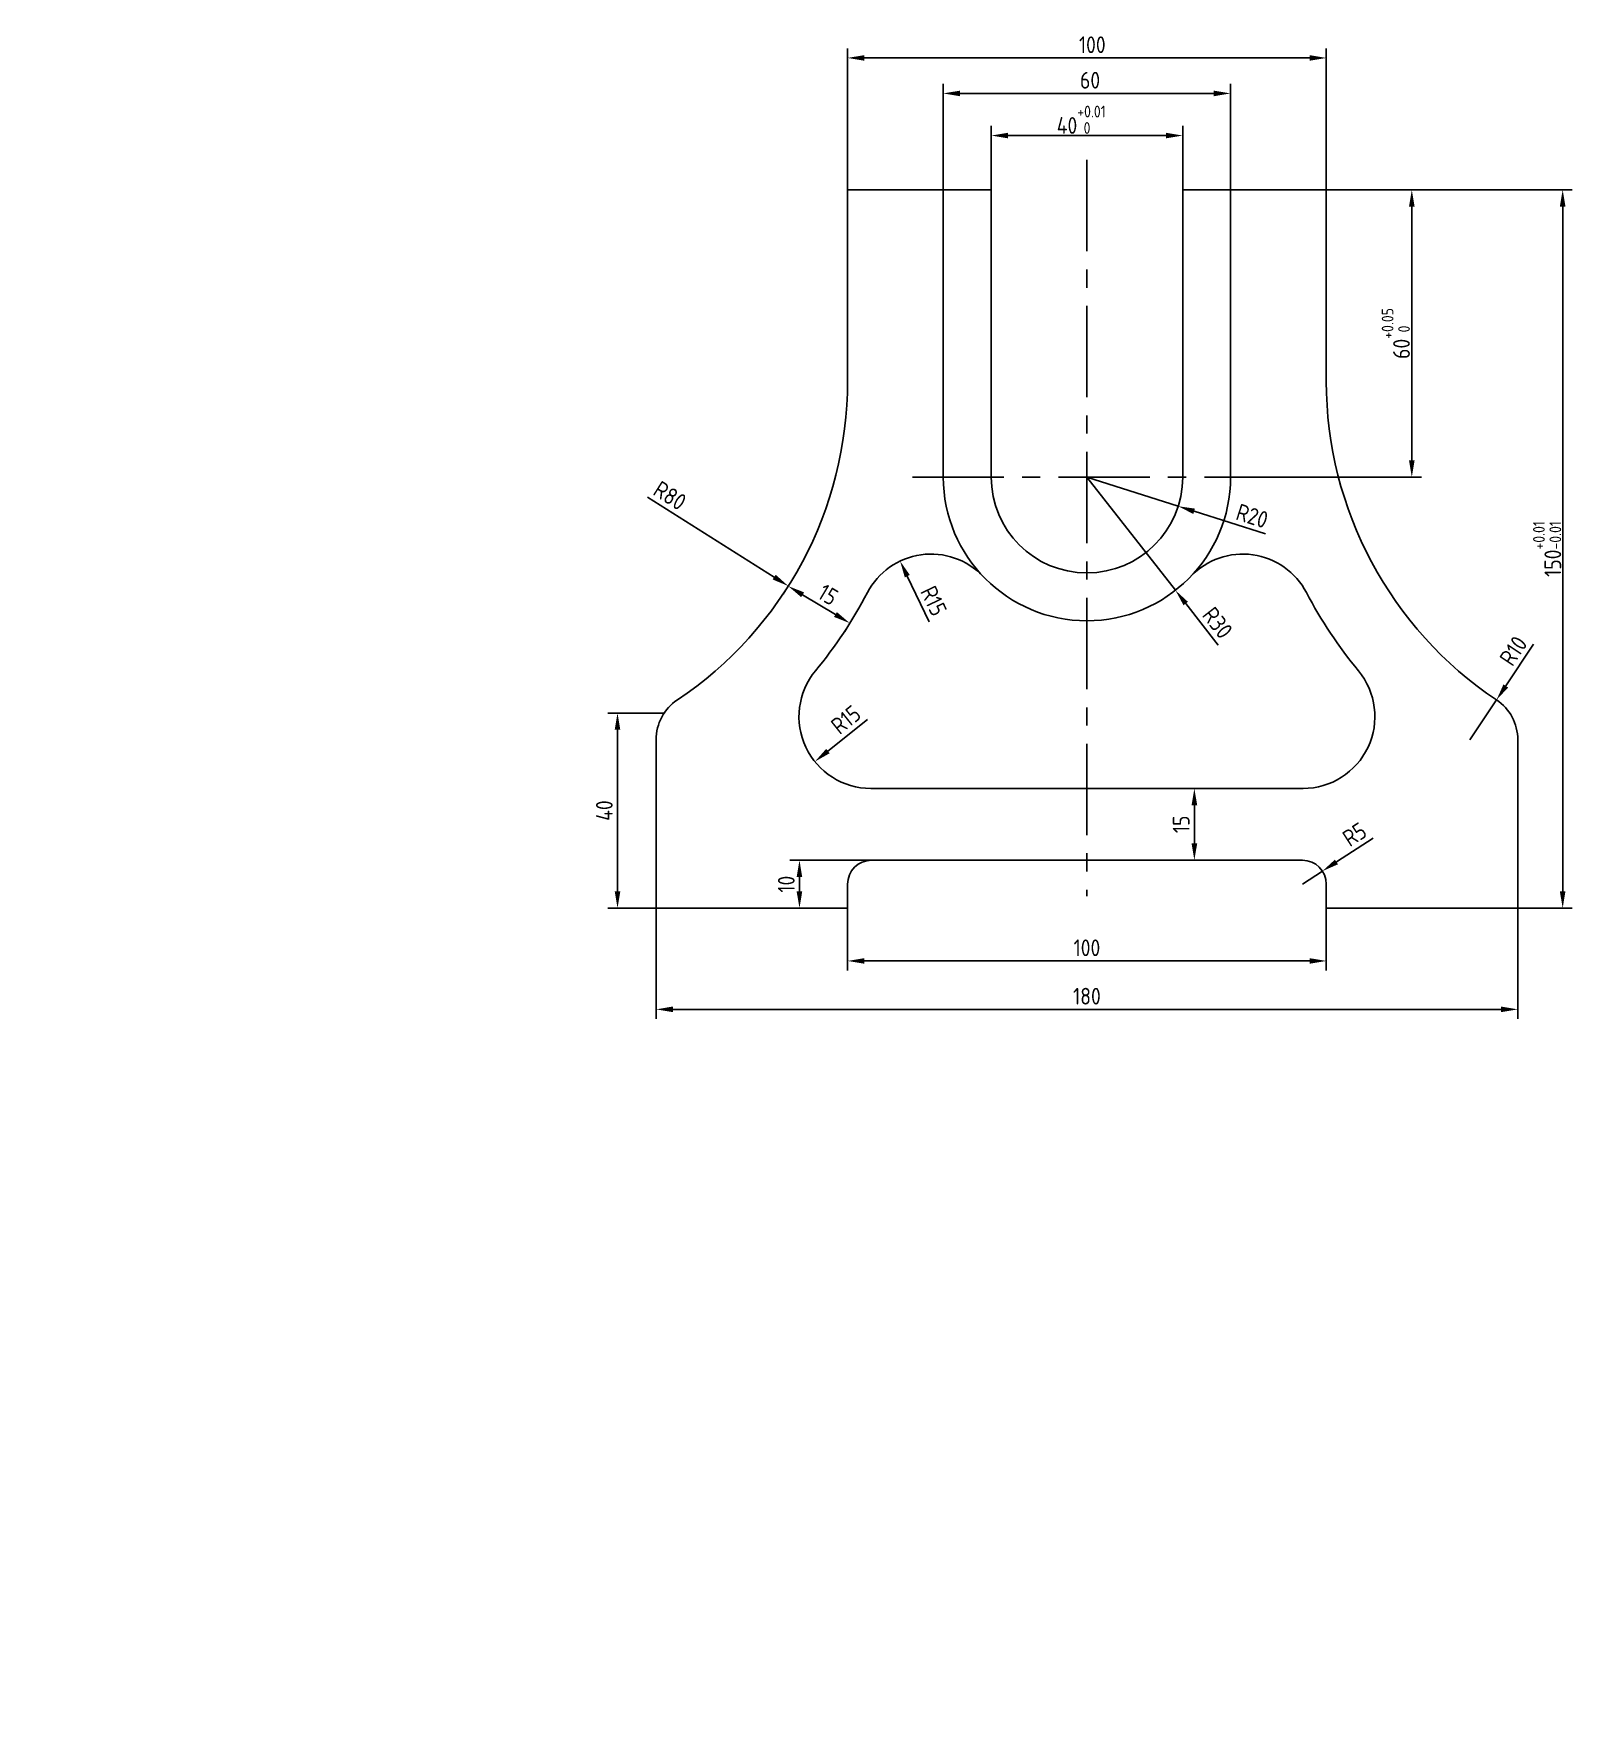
# Model space of a CAD drawing. Header units: millimetres. Extents: x -80 to 241, y -80 to 273.
import ezdxf

# ---------------------------------------------------------------- set-up
doc = ezdxf.new("R2010")
doc.units = ezdxf.units.MM
doc.header["$LTSCALE"] = 0.6
doc.linetypes.add('CENTER', pattern=[50.8, 31.75, -6.35, 6.35, -6.35])
for name, color, linetype in [('点画线', 1, 'CENTER'), ('粗实线', 7, 'Continuous'), ('细实线', 5, 'Continuous')]:
    doc.layers.add(name, color=color, linetype=linetype)
doc.styles.add('工程字35', font='gbenor.shx', dxfattribs={"height": 3.5, "bigfont": 'gbcbig.shx'})
doc.dimstyles.new('尺寸35', dxfattribs={"dimtxt": 3.5, "dimasz": 3.5, "dimexe": 2, "dimexo": 0, "dimgap": 1, "dimtad": 1, "dimdec": 0, "dimdsep": 46, "dimtxsty": '工程字35', "dimcen": 3.5, "dimaunit": 1, "dimadec": 0, "dimazin": 0, "dimtfac": 1, "dimtdec": 0, "dimtmove": 0, "dimatfit": 3, "dimfxl": 1, "dimarcsym": 0})

# ---------------------------------------------------------------- blocks, each defined once
blk = doc.blocks.new('*D0')
at = {"layer": 'Defpoints', "color": 0}
for p in [(160, 251.33), (120, 240), (160, 240)]:
    blk.add_point(p, dxfattribs=at)
at = {"layer": '细实线', "color": 0, "lineweight": -2}
for p, q in [((120, 240), (120, 253.33)), ((123.5, 251.33), (156.5, 251.33)), ((160, 240), (160, 253.33))]:
    blk.add_line(p, q, dxfattribs=at)
at = {"layer": '细实线', "color": 0}
for points in [[(123.5, 251.91), (123.5, 250.75), (120, 251.33)], [(156.5, 251.91), (156.5, 250.75), (160, 251.33)]]:
    blk.add_solid(points, dxfattribs=at)
at = {"layer": '细实线', "color": 0, "insert": (138.81, 254.63), "char_height": 3.5, "attachment_point": 5, "style": '工程字35'}
blk.add_mtext('40{\\H0.7x;\\S+0.01^  0;}', dxfattribs=at)
blk = doc.blocks.new('*D1')
at = {"layer": 'Defpoints', "color": 0}
for p in [(170, 260.13), (110, 240), (170, 240)]:
    blk.add_point(p, dxfattribs=at)
at = {"layer": '细实线', "color": 0, "lineweight": -2}
for p, q in [((110, 240), (110, 262.13)), ((170, 240), (170, 262.13)), ((113.5, 260.13), (166.5, 260.13))]:
    blk.add_line(p, q, dxfattribs=at)
at = {"layer": '细实线', "color": 0}
for points in [[(113.5, 260.71), (113.5, 259.54), (110, 260.13)], [(166.5, 260.71), (166.5, 259.54), (170, 260.13)]]:
    blk.add_solid(points, dxfattribs=at)
at = {"layer": '细实线', "color": 0, "insert": (140.66, 262.88), "char_height": 3.5, "attachment_point": 5, "style": '工程字35'}
blk.add_mtext('60', dxfattribs=at)
blk = doc.blocks.new('*D2')
at = {"layer": 'Defpoints', "color": 0}
for p in [(190, 267.54), (90, 240), (190, 240)]:
    blk.add_point(p, dxfattribs=at)
at = {"layer": '细实线', "color": 0, "lineweight": -2}
for p, q in [((90, 240), (90, 269.54)), ((190, 240), (190, 269.54)), ((93.5, 267.54), (186.5, 267.54))]:
    blk.add_line(p, q, dxfattribs=at)
at = {"layer": '细实线', "color": 0}
for points in [[(93.5, 268.12), (93.5, 266.95), (90, 267.54)], [(186.5, 268.12), (186.5, 266.95), (190, 267.54)]]:
    blk.add_solid(points, dxfattribs=at)
at = {"layer": '细实线', "color": 0, "insert": (141.12, 270.29), "char_height": 3.5, "attachment_point": 5, "style": '工程字35'}
blk.add_mtext('100', dxfattribs=at)
blk = doc.blocks.new('*D3')
at = {"layer": 'Defpoints', "color": 0}
for p in [(90, 90), (190, 90), (190, 78.97)]:
    blk.add_point(p, dxfattribs=at)
at = {"layer": '细实线', "color": 0, "lineweight": -2}
for p, q in [((90, 90), (90, 76.97)), ((190, 90), (190, 76.97)), ((93.5, 78.97), (186.5, 78.97))]:
    blk.add_line(p, q, dxfattribs=at)
at = {"layer": '细实线', "color": 0}
for points in [[(93.5, 79.55), (93.5, 78.39), (90, 78.97)], [(186.5, 79.55), (186.5, 78.39), (190, 78.97)]]:
    blk.add_solid(points, dxfattribs=at)
at = {"layer": '细实线', "color": 0, "insert": (140, 81.72), "char_height": 3.5, "attachment_point": 5, "style": '工程字35'}
blk.add_mtext('100', dxfattribs=at)
blk = doc.blocks.new('*D4')
at = {"layer": 'Defpoints', "color": 0}
for p in [(50, 90), (230, 90), (230, 68.86)]:
    blk.add_point(p, dxfattribs=at)
at = {"layer": '细实线', "color": 0, "lineweight": -2}
for p, q in [((50, 90), (50, 66.86)), ((230, 90), (230, 66.86)), ((53.5, 68.86), (226.5, 68.86))]:
    blk.add_line(p, q, dxfattribs=at)
at = {"layer": '细实线', "color": 0}
for points in [[(53.5, 69.45), (53.5, 68.28), (50, 68.86)], [(226.5, 69.45), (226.5, 68.28), (230, 68.86)]]:
    blk.add_solid(points, dxfattribs=at)
at = {"layer": '细实线', "color": 0, "insert": (140, 71.61), "char_height": 3.5, "attachment_point": 5, "style": '工程字35'}
blk.add_mtext('180', dxfattribs=at)
blk = doc.blocks.new('*D5')
at = {"layer": 'Defpoints', "color": 0}
for p in [(190, 240), (170, 180), (207.86, 180)]:
    blk.add_point(p, dxfattribs=at)
at = {"layer": '细实线', "color": 0, "lineweight": -2}
for p, q in [((190, 240), (209.86, 240)), ((207.86, 236.5), (207.86, 183.5)), ((170, 180), (209.86, 180))]:
    blk.add_line(p, q, dxfattribs=at)
at = {"layer": '细实线', "color": 0}
for points in [[(207.28, 236.5), (208.45, 236.5), (207.86, 240)], [(207.28, 183.5), (208.45, 183.5), (207.86, 180)]]:
    blk.add_solid(points, dxfattribs=at)
at = {"layer": '细实线', "color": 0, "insert": (204.52, 210), "char_height": 3.5, "attachment_point": 5, "rotation": 90, "style": '工程字35'}
blk.add_mtext('60{\\H0.7x;\\S+0.05^  0;}', dxfattribs=at)
blk = doc.blocks.new('*D6')
at = {"layer": 'Defpoints', "color": 0}
for p in [(190, 240), (230, 90), (239.38, 90)]:
    blk.add_point(p, dxfattribs=at)
at = {"layer": '细实线', "color": 0, "lineweight": -2}
for p, q in [((190, 240), (241.38, 240)), ((239.38, 236.5), (239.38, 93.5)), ((230, 90), (241.38, 90))]:
    blk.add_line(p, q, dxfattribs=at)
at = {"layer": '细实线', "color": 0}
for points in [[(238.79, 236.5), (239.96, 236.5), (239.38, 240)], [(238.79, 93.5), (239.96, 93.5), (239.38, 90)]]:
    blk.add_solid(points, dxfattribs=at)
at = {"layer": '细实线', "color": 0, "insert": (236.13, 165), "char_height": 3.5, "attachment_point": 5, "rotation": 90, "style": '工程字35'}
blk.add_mtext('150{\\H0.7x;\\S+0.01^ -0.01;}', dxfattribs=at)
blk = doc.blocks.new('*D7')
at = {"layer": 'Defpoints', "color": 0}
for p in [(41.94, 130.74), (51.7, 130.74), (50, 90)]:
    blk.add_point(p, dxfattribs=at)
at = {"layer": '细实线', "color": 0, "lineweight": -2}
for p, q in [((51.7, 130.74), (39.94, 130.74)), ((41.94, 93.5), (41.94, 127.24)), ((50, 90), (39.94, 90))]:
    blk.add_line(p, q, dxfattribs=at)
at = {"layer": '细实线', "color": 0}
for points in [[(41.36, 127.24), (42.53, 127.24), (41.94, 130.74)], [(41.36, 93.5), (42.53, 93.5), (41.94, 90)]]:
    blk.add_solid(points, dxfattribs=at)
at = {"layer": '细实线', "color": 0, "insert": (39.19, 110.37), "char_height": 3.5, "attachment_point": 5, "rotation": 90, "style": '工程字35'}
blk.add_mtext('40', dxfattribs=at)
blk = doc.blocks.new('*D8')
at = {"layer": 'Defpoints', "color": 0}
for p in [(140, 180), (159.06, 173.93)]:
    blk.add_point(p, dxfattribs=at)
at = {"layer": '细实线', "color": 0, "lineweight": -2}
for p, q in [((140, 180), (159.06, 173.93)), ((177.28, 168.13), (162.39, 172.87))]:
    blk.add_line(p, q, dxfattribs=at)
at = {"layer": '细实线', "color": 0}
blk.add_solid([(162.57, 173.42), (162.21, 172.31), (159.06, 173.93)], dxfattribs=at)
at = {"layer": '细实线', "color": 0, "insert": (174.52, 171.89), "char_height": 3.5, "attachment_point": 5, "rotation": 342.3335, "style": '工程字35'}
blk.add_mtext('R20', dxfattribs=at)
blk = doc.blocks.new('*D9')
at = {"layer": 'Defpoints', "color": 0}
for p in [(140, 180), (158.48, 156.37)]:
    blk.add_point(p, dxfattribs=at)
at = {"layer": '细实线', "color": 0, "lineweight": -2}
for p, q in [((140, 180), (158.48, 156.37)), ((167.44, 144.91), (160.64, 153.61))]:
    blk.add_line(p, q, dxfattribs=at)
at = {"layer": '细实线', "color": 0}
blk.add_solid([(161.09, 153.97), (160.18, 153.25), (158.48, 156.37)], dxfattribs=at)
at = {"layer": '细实线', "color": 0, "insert": (167.28, 149.58), "char_height": 3.5, "attachment_point": 5, "rotation": 308.0225, "style": '工程字35'}
blk.add_mtext('R30', dxfattribs=at)
blk = doc.blocks.new('*D10')
at = {"layer": 'Defpoints', "color": 0}
for p in [(10, 200), (77.62, 157.26)]:
    blk.add_point(p, dxfattribs=at)
at = {"layer": '细实线', "color": 0, "lineweight": -2}
blk.add_line((48.23, 175.84), (74.67, 159.13), dxfattribs=at)
at = {"layer": '细实线', "color": 0}
blk.add_solid([(74.98, 159.62), (74.35, 158.63), (77.62, 157.26)], dxfattribs=at)
at = {"layer": '细实线', "color": 0, "insert": (52.89, 176.14), "char_height": 3.5, "attachment_point": 5, "rotation": 327.7042, "style": '工程字35'}
blk.add_mtext('R80', dxfattribs=at)
blk = doc.blocks.new('*D11')
at = {"layer": 'Defpoints', "color": 0}
for p in [(189.19, 97.73), (185, 95)]:
    blk.add_point(p, dxfattribs=at)
at = {"layer": '细实线', "color": 0, "lineweight": -2}
for p, q in [((199.76, 104.62), (192.12, 99.64)), ((185, 95), (189.19, 97.73))]:
    blk.add_line(p, q, dxfattribs=at)
at = {"layer": '细实线', "color": 0}
blk.add_solid([(191.8, 100.13), (192.44, 99.15), (189.19, 97.73)], dxfattribs=at)
at = {"layer": '细实线', "color": 0, "insert": (195.91, 105.39), "char_height": 3.5, "attachment_point": 5, "rotation": 33.0902, "style": '工程字35'}
blk.add_mtext('R5', dxfattribs=at)
blk = doc.blocks.new('*D12')
at = {"layer": 'Defpoints', "color": 0}
for p in [(225.56, 133.48), (220, 125.17)]:
    blk.add_point(p, dxfattribs=at)
at = {"layer": '细实线', "color": 0, "lineweight": -2}
for p, q in [((233.31, 145.09), (227.5, 136.39)), ((220, 125.17), (225.56, 133.48))]:
    blk.add_line(p, q, dxfattribs=at)
at = {"layer": '细实线', "color": 0}
blk.add_solid([(227.01, 136.72), (227.99, 136.07), (225.56, 133.48)], dxfattribs=at)
at = {"layer": '细实线', "color": 0, "insert": (229.09, 143.72), "char_height": 3.5, "attachment_point": 5, "rotation": 56.251, "style": '工程字35'}
blk.add_mtext('R10', dxfattribs=at)
blk = doc.blocks.new('*D13')
at = {"layer": 'Defpoints', "color": 0}
for p in [(140, 115), (140, 100), (162.44, 100)]:
    blk.add_point(p, dxfattribs=at)
at = {"layer": '细实线', "color": 0, "lineweight": -2}
for p, q in [((140, 115), (164.44, 115)), ((162.44, 111.5), (162.44, 103.5)), ((140, 100), (164.44, 100))]:
    blk.add_line(p, q, dxfattribs=at)
at = {"layer": '细实线', "color": 0}
for points in [[(161.86, 111.5), (163.03, 111.5), (162.44, 115)], [(161.86, 103.5), (163.03, 103.5), (162.44, 100)]]:
    blk.add_solid(points, dxfattribs=at)
at = {"layer": '细实线', "color": 0, "insert": (159.69, 107.5), "char_height": 3.5, "attachment_point": 5, "rotation": 90, "style": '工程字35'}
blk.add_mtext('15', dxfattribs=at)
blk = doc.blocks.new('*D14')
at = {"layer": 'Defpoints', "color": 0}
for p in [(79.95, 100), (95, 100), (89.38, 90)]:
    blk.add_point(p, dxfattribs=at)
at = {"layer": '细实线', "color": 0, "lineweight": -2}
for p, q in [((95, 100), (77.95, 100)), ((79.95, 93.5), (79.95, 96.5)), ((89.38, 90), (77.95, 90))]:
    blk.add_line(p, q, dxfattribs=at)
at = {"layer": '细实线', "color": 0}
for points in [[(79.36, 96.5), (80.53, 96.5), (79.95, 100)], [(79.36, 93.5), (80.53, 93.5), (79.95, 90)]]:
    blk.add_solid(points, dxfattribs=at)
at = {"layer": '细实线', "color": 0, "insert": (77.2, 95), "char_height": 3.5, "attachment_point": 5, "rotation": 90, "style": '工程字35'}
blk.add_mtext('10', dxfattribs=at)
blk = doc.blocks.new('*D15')
at = {"layer": 'Defpoints', "color": 0}
for p in [(94.85, 130), (83.17, 120.6)]:
    blk.add_point(p, dxfattribs=at)
at = {"layer": '细实线', "color": 0, "lineweight": -2}
blk.add_line((94.14, 129.42), (85.89, 122.79), dxfattribs=at)
at = {"layer": '细实线', "color": 0}
blk.add_solid([(85.53, 123.25), (86.26, 122.34), (83.17, 120.6)], dxfattribs=at)
at = {"layer": '细实线', "color": 0, "insert": (89.65, 129.35), "char_height": 3.5, "attachment_point": 5, "rotation": 38.8224, "style": '工程字35'}
blk.add_mtext('R15', dxfattribs=at)
blk = doc.blocks.new('*D16')
at = {"layer": 'Defpoints', "color": 0}
for p in [(77.62, 157.26), (90.47, 149.51), (90.48, 149.52)]:
    blk.add_point(p, dxfattribs=at)
at = {"layer": '细实线', "color": 0, "lineweight": -2}
for p, q in [((77.62, 157.26), (76.58, 155.53)), ((80.61, 155.44), (87.47, 151.31)), ((90.48, 149.52), (89.44, 147.79))]:
    blk.add_line(p, q, dxfattribs=at)
at = {"layer": '细实线', "color": 0}
for points in [[(80.91, 155.94), (80.31, 154.94), (77.61, 157.24)], [(87.77, 151.81), (87.17, 150.81), (90.47, 149.51)]]:
    blk.add_solid(points, dxfattribs=at)
at = {"layer": '细实线', "color": 0, "insert": (85.93, 155.45), "char_height": 3.5, "attachment_point": 5, "rotation": 328.9738, "style": '工程字35'}
blk.add_mtext('15', dxfattribs=at)
blk = doc.blocks.new('*D17')
at = {"layer": 'Defpoints', "color": 0}
for p in [(100.97, 162.48), (107.43, 148.94)]:
    blk.add_point(p, dxfattribs=at)
at = {"layer": '细实线', "color": 0, "lineweight": -2}
blk.add_line((107.04, 149.78), (102.48, 159.32), dxfattribs=at)
at = {"layer": '细实线', "color": 0}
blk.add_solid([(103, 159.57), (101.95, 159.07), (100.97, 162.48)], dxfattribs=at)
at = {"layer": '细实线', "color": 0, "insert": (107.99, 154.15), "char_height": 3.5, "attachment_point": 5, "rotation": 295.535, "style": '工程字35'}
blk.add_mtext('R15', dxfattribs=at)

msp = doc.modelspace()

# ---------------------------------------------------------------- linework, layer by layer
for p, q in [((95.48, 115), (166.37, 115)), ((95.62, 100), (166.37, 100)), ((89.38, 90), (69.07, 90))]:
    msp.add_line(p, q)
msp.add_arc((0, 0), 80, 0, 0)
at = {"layer": '点画线'}
for p, q in [((140, 246.23), (140, 92.48)), ((103.58, 180), (176.8, 180))]:
    msp.add_line(p, q, dxfattribs=at)
at = {"layer": '粗实线'}
for p, q in [((90, 240), (120, 240)), ((90, 240), (90, 200)), ((110, 180), (110, 240)), ((120, 180), (120, 240)), ((160, 180), (160, 240)), ((160, 240), (190, 240)), ((170, 180), (170, 240)), ((190, 240), (190, 200)), ((50, 90), (50, 125.17)), ((230, 90), (230, 125.17)), ((94.85, 115), (185.15, 115)), ((95, 100), (185, 100)), ((90, 90), (90, 95)), ((190, 90), (190, 95)), ((90, 90), (50, 90)), ((190, 90), (230, 90))]:
    msp.add_line(p, q, dxfattribs=at)
for centre, radius, start, end in [((10, 200), 80, 303.749, 0), ((270, 200), 80, 180, 236.251), ((140, 180), 30, 180, 0), ((140, 180), 20, 180, 0), ((107.43, 148.94), 15, 43.6397, 152.3454), ((172.57, 148.94), 15, 27.6546, 136.3603), ((10, 200), 95, 320.4788, 332.3454), ((270, 200), 95, 207.6546, 219.5212), ((94.85, 130), 15, 140.4788, 270), ((185.15, 130), 15, 270, 39.5212), ((60, 125.17), 10, 123.749, 180), ((220, 125.17), 10, 0, 56.251), ((95, 95), 5, 90, 180), ((185, 95), 5, 0, 90)]:
    msp.add_arc(centre, radius, start, end, dxfattribs=at)

# ---------------------------------------------------------------- dimensions: what is measured, and where the dimension line sits
at = {"layer": '细实线'}
for base, p1, p2, picture, middle in [((190, 267.54), (90, 240), (190, 240), '*D2', (141.12, 267.54)), ((170, 260.13), (110, 240), (170, 240), '*D1', (140.66, 260.13)), ((230, 68.86), (50, 90), (230, 90), '*D4', (140, 68.86)), ((190, 78.97), (90, 90), (190, 90), '*D3', (140, 78.97))]:
    dim = msp.add_linear_dim(base=base, p1=p1, p2=p2, dimstyle='尺寸35', dxfattribs=at)
    dim.commit()
    dim.dimension.update_dxf_attribs({"geometry": picture, "text_midpoint": middle, "dimtype": 160})
dim = msp.add_linear_dim(base=(160, 251.33), p1=(120, 240), p2=(160, 240), text='<>{\\H0.7x;\\S+0.01^  0;}', dimstyle='尺寸35', dxfattribs=at)
dim.commit()
dim.dimension.update_dxf_attribs({"geometry": '*D0', "text_midpoint": (138.81, 251.33), "dimtype": 160})
for base, p1, p2, text, picture, middle in [((207.86, 180), (190, 240), (170, 180), '60{\\H0.7x;\\S+0.05^  0;}', '*D5', (207.86, 210)), ((239.38, 90), (190, 240), (230, 90), '<>{\\H0.7x;\\S+0.01^ -0.01;}', '*D6', (239.38, 165)), ((41.94, 130.74), (50, 90), (51.7, 130.74), '40', '*D7', (41.94, 110.37))]:
    dim = msp.add_linear_dim(base=base, p1=p1, p2=p2, angle=90, text=text, dimstyle='尺寸35', dxfattribs=at)
    dim.commit()
    dim.dimension.update_dxf_attribs({"geometry": picture, "text_midpoint": middle, "dimtype": 160})
for center, mpoint, picture, middle in [((10, 200), (77.62, 157.26), '*D10', (51.42, 173.82)), ((140, 180), (159.06, 173.93), '*D8', (173.69, 169.27)), ((107.43, 148.94), (100.97, 162.48), '*D17', (105.51, 152.97)), ((94.85, 130), (83.17, 120.6), '*D15', (91.38, 127.2))]:
    dim = msp.add_radius_dim(center=center, mpoint=mpoint, dimstyle='尺寸35', dxfattribs=at)
    dim.commit()
    dim.dimension.update_dxf_attribs({"geometry": picture, "text_midpoint": middle, "dimtype": 164})
for center, mpoint, picture, middle in [((140, 180), (158.48, 156.37), '*D9', (167.28, 149.58)), ((220, 125.17), (225.56, 133.48), '*D12', (229.09, 143.72)), ((185, 95), (189.19, 97.73), '*D11', (195.91, 105.39))]:
    dim = msp.add_radius_dim(center=center, mpoint=mpoint, dimstyle='尺寸35', dxfattribs=at)
    dim.commit()
    dim.dimension.update_dxf_attribs({"geometry": picture, "text_midpoint": middle})
dim = msp.add_linear_dim(base=(90.47, 149.51), p1=(77.62, 157.26), p2=(90.48, 149.52), angle=328.9738, dimstyle='尺寸35', dxfattribs=at)
dim.commit()
dim.dimension.update_dxf_attribs({"geometry": '*D16', "text_midpoint": (84.51, 153.09), "dimtype": 161})
for base, p1, p2, picture, middle in [((162.44, 100), (140, 115), (140, 100), '*D13', (159.69, 107.5)), ((79.95, 100), (89.38, 90), (95, 100), '*D14', (77.2, 95))]:
    dim = msp.add_linear_dim(base=base, p1=p1, p2=p2, angle=90, dimstyle='尺寸35', dxfattribs=at)
    dim.commit()
    dim.dimension.update_dxf_attribs({"geometry": picture, "text_midpoint": middle})

doc.saveas('drawing.dxf')
